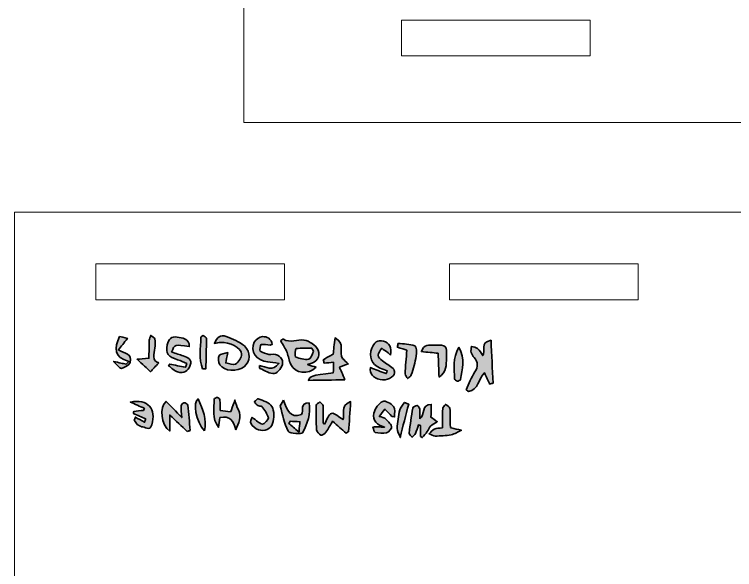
# Model space of a CAD drawing. Header units: inches. Extents: x 0.7 to 43.7, y -59.5 to -0.9.
# Drawn here: x 0.67 to 12.67, y -48.2 to -38.94 of the extents above; entities that cross this region are included whole.
import ezdxf

# ---------------------------------------------------------------- set-up
doc = ezdxf.new("R2010")
doc.units = ezdxf.units.IN
doc.header["$MEASUREMENT"] = 0
doc.layers.add('cut', color=7, linetype='Continuous')
doc.layers.add('etch', color=7, linetype='Continuous')

# ---------------------------------------------------------------- blocks, each defined once
blk = doc.blocks.new('block 13')
at = {"layer": 'etch', "true_color": 0x00a550}
h = blk.add_hatch(color=114, dxfattribs=at)
h.dxf.hatch_style = 2
edge = h.paths.add_edge_path()
edge.add_spline(control_points=[(4.225, -44.579), (4.21, -44.655), (4.201, -44.703), (4.191, -44.751), (4.248, -44.76), (4.322, -44.795), (4.356, -44.772), (4.407, -44.737), (4.458, -44.661), (4.457, -44.603), (4.456, -44.5), (4.25, -44.397), (4.107, -44.409), (4.076, -44.412), (4.044, -44.419), (4.003, -44.425), (4.044, -44.326), (4.105, -44.272), (4.202, -44.311), (4.306, -44.354), (4.42, -44.395), (4.502, -44.468), (4.615, -44.571), (4.601, -44.731), (4.498, -44.815), (4.386, -44.905), (4.163, -44.892), (4.092, -44.781), (4.067, -44.742), (4.061, -44.667), (4.083, -44.629), (4.102, -44.597), (4.172, -44.595), (4.225, -44.579)], knot_values=[0, 0, 0, 0, 1, 1, 1, 2, 2, 2, 3, 3, 3, 4, 4, 4, 5, 5, 5, 6, 6, 6, 7, 7, 7, 8, 8, 8, 9, 9, 9, 10, 10, 10, 11, 11, 11, 11], degree=3, periodic=1)
h = blk.add_hatch(color=114, dxfattribs=at)
h.dxf.hatch_style = 2
edge = h.paths.add_edge_path()
edge.add_spline(control_points=[(2.419, -44.31), (2.457, -44.319), (2.497, -44.329), (2.553, -44.342), (2.495, -44.417), (2.452, -44.473), (2.404, -44.535), (2.501, -44.591), (2.646, -44.596), (2.597, -44.742), (2.581, -44.788), (2.507, -44.832), (2.453, -44.842), (2.423, -44.847), (2.38, -44.78), (2.322, -44.727), (2.418, -44.748), (2.475, -44.76), (2.531, -44.772), (2.546, -44.756), (2.561, -44.741), (2.575, -44.725), (2.328, -44.656), (2.337, -44.504), (2.419, -44.31)], knot_values=[0, 0, 0, 0, 1, 1, 1, 2, 2, 2, 3, 3, 3, 4, 4, 4, 5, 5, 5, 6, 6, 6, 7, 7, 7, 8, 8, 8, 8], degree=3, periodic=1)
h = blk.add_hatch(color=114, dxfattribs=at)
h.dxf.hatch_style = 2
edge = h.paths.add_edge_path()
edge.add_spline(control_points=[(3.076, -44.751), (3.023, -44.808), (2.975, -44.86), (2.939, -44.898), (2.879, -44.843), (2.804, -44.773), (2.715, -44.691), (2.771, -44.685), (2.826, -44.68), (2.912, -44.672), (2.914, -44.576), (2.914, -44.474), (2.918, -44.373), (2.92, -44.346), (2.935, -44.319), (2.943, -44.293), (2.967, -44.312), (3.006, -44.328), (3.01, -44.351), (3.02, -44.4), (3.015, -44.453), (3.01, -44.503), (2.998, -44.604), (2.952, -44.713), (3.076, -44.751)], knot_values=[0, 0, 0, 0, 1, 1, 1, 2, 2, 2, 3, 3, 3, 4, 4, 4, 5, 5, 5, 6, 6, 6, 7, 7, 7, 8, 8, 8, 8], degree=3, periodic=1)
h = blk.add_hatch(color=114, dxfattribs=at)
h.dxf.hatch_style = 2
edge = h.paths.add_edge_path()
edge.add_spline(control_points=[(3.291, -44.572), (3.362, -44.594), (3.424, -44.611), (3.484, -44.633), (3.557, -44.66), (3.637, -44.693), (3.601, -44.791), (3.566, -44.884), (3.492, -44.939), (3.389, -44.901), (3.335, -44.881), (3.29, -44.834), (3.241, -44.799), (3.247, -44.789), (3.253, -44.779), (3.258, -44.77), (3.346, -44.788), (3.433, -44.806), (3.521, -44.824), (3.528, -44.803), (3.536, -44.783), (3.543, -44.762), (3.493, -44.74), (3.444, -44.711), (3.391, -44.697), (3.231, -44.654), (3.19, -44.594), (3.217, -44.449), (3.235, -44.353), (3.291, -44.302), (3.381, -44.32), (3.467, -44.338), (3.586, -44.336), (3.585, -44.48), (3.342, -44.44), (3.342, -44.44), (3.291, -44.572)], knot_values=[0, 0, 0, 0, 1, 1, 1, 2, 2, 2, 3, 3, 3, 4, 4, 4, 5, 5, 5, 6, 6, 6, 7, 7, 7, 8, 8, 8, 9, 9, 9, 10, 10, 10, 11, 11, 11, 12, 12, 12, 12], degree=3, periodic=1)
h = blk.add_hatch(color=114, dxfattribs=at)
h.dxf.hatch_style = 2
edge = h.paths.add_edge_path()
edge.add_spline(control_points=[(3.807, -44.852), (3.738, -44.681), (3.773, -44.502), (3.778, -44.326), (3.778, -44.315), (3.81, -44.293), (3.816, -44.296), (3.838, -44.308), (3.871, -44.328), (3.871, -44.345), (3.871, -44.514), (3.864, -44.683), (3.86, -44.851), (3.842, -44.852), (3.825, -44.852), (3.807, -44.852)], knot_values=[0, 0, 0, 0, 1, 1, 1, 2, 2, 2, 3, 3, 3, 4, 4, 4, 5, 5, 5, 5], degree=3, periodic=1)
h = blk.add_hatch(color=114, dxfattribs=at)
h.dxf.hatch_style = 2
edge = h.paths.add_edge_path()
edge.add_spline(control_points=[(4.752, -44.795), (4.867, -44.815), (4.97, -44.902), (5.079, -44.759), (5.003, -44.749), (4.948, -44.74), (4.893, -44.734), (4.7, -44.714), (4.587, -44.556), (4.668, -44.405), (4.692, -44.361), (4.755, -44.316), (4.803, -44.313), (4.88, -44.309), (4.953, -44.346), (4.968, -44.442), (4.949, -44.449), (4.94, -44.455), (4.932, -44.454), (4.882, -44.451), (4.83, -44.437), (4.782, -44.446), (4.769, -44.449), (4.752, -44.542), (4.768, -44.554), (4.807, -44.584), (4.863, -44.592), (4.913, -44.608), (4.921, -44.611), (4.931, -44.609), (4.941, -44.608), (5.053, -44.596), (5.14, -44.652), (5.14, -44.754), (5.139, -44.815), (5.059, -44.918), (5.003, -44.927), (4.928, -44.938), (4.842, -44.876), (4.762, -44.843), (4.755, -44.84), (4.756, -44.817), (4.752, -44.795)], knot_values=[0, 0, 0, 0, 1, 1, 1, 2, 2, 2, 3, 3, 3, 4, 4, 4, 5, 5, 5, 6, 6, 6, 7, 7, 7, 8, 8, 8, 9, 9, 9, 10, 10, 10, 11, 11, 11, 12, 12, 12, 13, 13, 13, 14, 14, 14, 14], degree=3, periodic=1)
h = blk.add_hatch(color=114, dxfattribs=at)
h.dxf.hatch_style = 2
edge = h.paths.add_edge_path()
edge.add_spline(control_points=[(5.7, -44.823), (5.562, -44.957), (5.35, -44.927), (5.276, -44.776), (5.245, -44.713), (5.239, -44.64), (5.213, -44.576), (5.187, -44.513), (5.148, -44.455), (5.108, -44.383), (5.106, -44.384), (5.143, -44.347), (5.152, -44.353), (5.268, -44.429), (5.387, -44.35), (5.496, -44.369), (5.584, -44.385), (5.696, -44.459), (5.73, -44.537), (5.775, -44.64), (5.715, -44.746), (5.555, -44.779), (5.616, -44.798), (5.65, -44.808), (5.7, -44.823)], knot_values=[0, 0, 0, 0, 1, 1, 1, 2, 2, 2, 3, 3, 3, 4, 4, 4, 5, 5, 5, 6, 6, 6, 7, 7, 7, 8, 8, 8, 8], degree=3, periodic=1)
edge = h.paths.add_edge_path()
edge.add_spline(control_points=[(5.655, -44.557), (5.645, -44.539), (5.635, -44.521), (5.625, -44.503), (5.539, -44.504), (5.451, -44.498), (5.367, -44.513), (5.353, -44.515), (5.341, -44.648), (5.353, -44.652), (5.424, -44.678), (5.505, -44.7), (5.578, -44.69), (5.609, -44.686), (5.63, -44.604), (5.655, -44.557)], knot_values=[0, 0, 0, 0, 1, 1, 1, 2, 2, 2, 3, 3, 3, 4, 4, 4, 5, 5, 5, 5], degree=3, periodic=1)
h = blk.add_hatch(color=114, dxfattribs=at)
h.dxf.hatch_style = 2
edge = h.paths.add_edge_path()
edge.add_spline(control_points=[(6.179, -45.033), (5.979, -45.036), (5.78, -45.039), (5.569, -45.042), (5.602, -44.966), (5.602, -44.966), (5.985, -44.916), (5.986, -44.867), (5.986, -44.816), (5.986, -44.741), (5.933, -44.745), (5.882, -44.749), (5.831, -44.753), (5.827, -44.734), (5.823, -44.716), (5.818, -44.697), (5.872, -44.667), (5.927, -44.637), (5.982, -44.607), (5.991, -44.53), (6, -44.444), (6.013, -44.333), (6.187, -44.427), (6.078, -44.576), (6.138, -44.675), (6.167, -44.702), (6.2, -44.735), (6.233, -44.767), (6.195, -44.781), (6.157, -44.796), (6.086, -44.822), (6.108, -44.873), (6.135, -44.933), (6.179, -45.033)], knot_values=[0, 0, 0, 0, 1, 1, 1, 2, 2, 2, 3, 3, 3, 4, 4, 4, 5, 5, 5, 6, 6, 6, 7, 7, 7, 8, 8, 8, 9, 9, 9, 10, 10, 10, 11, 11, 11, 11], degree=3, periodic=1)
h = blk.add_hatch(color=114, dxfattribs=at)
h.dxf.hatch_style = 2
edge = h.paths.add_edge_path()
edge.add_spline(control_points=[(6.936, -44.621), (6.92, -44.605), (6.91, -44.591), (6.897, -44.582), (6.862, -44.556), (6.826, -44.531), (6.791, -44.507), (6.769, -44.545), (6.73, -44.584), (6.73, -44.623), (6.73, -44.655), (6.772, -44.692), (6.803, -44.717), (6.859, -44.762), (6.924, -44.798), (6.98, -44.843), (6.997, -44.857), (7.009, -44.892), (7.006, -44.915), (6.998, -44.994), (6.874, -45.05), (6.766, -45.028), (6.646, -45.003), (6.584, -44.927), (6.603, -44.829), (6.69, -44.862), (6.779, -44.896), (6.868, -44.929), (6.873, -44.915), (6.879, -44.9), (6.884, -44.885), (6.844, -44.869), (6.804, -44.854), (6.765, -44.837), (6.618, -44.771), (6.57, -44.651), (6.629, -44.503), (6.664, -44.415), (6.721, -44.361), (6.822, -44.387), (6.918, -44.412), (6.96, -44.496), (6.936, -44.621)], knot_values=[0, 0, 0, 0, 1, 1, 1, 2, 2, 2, 3, 3, 3, 4, 4, 4, 5, 5, 5, 6, 6, 6, 7, 7, 7, 8, 8, 8, 9, 9, 9, 10, 10, 10, 11, 11, 11, 12, 12, 12, 13, 13, 13, 14, 14, 14, 14], degree=3, periodic=1)
h = blk.add_hatch(color=114, dxfattribs=at)
h.dxf.hatch_style = 2
edge = h.paths.add_edge_path()
edge.add_spline(control_points=[(8.2, -45.198), (8.247, -45.099), (8.283, -44.992), (8.344, -44.902), (8.404, -44.811), (8.396, -44.74), (8.333, -44.661), (8.313, -44.636), (8.29, -44.608), (8.282, -44.578), (8.274, -44.546), (8.283, -44.51), (8.285, -44.476), (8.321, -44.487), (8.363, -44.49), (8.39, -44.513), (8.425, -44.542), (8.446, -44.586), (8.476, -44.628), (8.528, -44.554), (8.421, -44.413), (8.613, -44.372), (8.624, -44.616), (8.635, -44.852), (8.646, -45.087), (8.627, -45.093), (8.609, -45.099), (8.59, -45.104), (8.562, -45.045), (8.535, -44.985), (8.502, -44.916), (8.41, -45.015), (8.398, -45.197), (8.24, -45.229), (8.227, -45.219), (8.213, -45.209), (8.2, -45.198)], knot_values=[0, 0, 0, 0, 1, 1, 1, 2, 2, 2, 3, 3, 3, 4, 4, 4, 5, 5, 5, 6, 6, 6, 7, 7, 7, 8, 8, 8, 9, 9, 9, 10, 10, 10, 11, 11, 11, 12, 12, 12, 12], degree=3, periodic=1)
h = blk.add_hatch(color=114, dxfattribs=at)
h.dxf.hatch_style = 2
edge = h.paths.add_edge_path()
edge.add_spline(control_points=[(7.21, -44.537), (7.175, -44.526), (7.114, -44.508), (7.054, -44.489), (7.058, -44.468), (7.061, -44.447), (7.065, -44.426), (7.158, -44.437), (7.257, -44.435), (7.343, -44.467), (7.37, -44.477), (7.377, -44.582), (7.367, -44.639), (7.35, -44.745), (7.316, -44.848), (7.284, -44.951), (7.276, -44.975), (7.244, -44.991), (7.224, -45.011), (7.209, -44.986), (7.181, -44.96), (7.182, -44.935), (7.187, -44.805), (7.199, -44.675), (7.21, -44.537)], knot_values=[0, 0, 0, 0, 1, 1, 1, 2, 2, 2, 3, 3, 3, 4, 4, 4, 5, 5, 5, 6, 6, 6, 7, 7, 7, 8, 8, 8, 8], degree=3, periodic=1)
h = blk.add_hatch(color=114, dxfattribs=at)
h.dxf.hatch_style = 2
edge = h.paths.add_edge_path()
edge.add_spline(control_points=[(7.746, -44.988), (7.741, -44.861), (7.737, -44.733), (7.732, -44.59), (7.643, -44.581), (7.552, -44.572), (7.453, -44.562), (7.49, -44.435), (7.583, -44.458), (7.661, -44.456), (7.877, -44.453), (7.879, -44.454), (7.871, -44.667), (7.866, -44.782), (7.875, -44.904), (7.746, -44.988)], knot_values=[0, 0, 0, 0, 1, 1, 1, 2, 2, 2, 3, 3, 3, 4, 4, 4, 5, 5, 5, 5], degree=3, periodic=1)
h = blk.add_hatch(color=114, dxfattribs=at)
h.dxf.hatch_style = 2
edge = h.paths.add_edge_path()
edge.add_spline(control_points=[(8.075, -44.489), (8.184, -44.69), (8.136, -44.859), (8.103, -45.025), (8.1, -45.039), (8.069, -45.057), (8.053, -45.055), (8.035, -45.053), (8.006, -45.031), (8.005, -45.017), (7.998, -44.849), (7.974, -44.677), (8.075, -44.489)], knot_values=[0, 0, 0, 0, 1, 1, 1, 2, 2, 2, 3, 3, 3, 4, 4, 4, 4], degree=3, periodic=1)
h = blk.add_hatch(color=114, dxfattribs=at)
h.dxf.hatch_style = 2
edge = h.paths.add_edge_path()
edge.add_spline(control_points=[(2.721, -45.782), (2.703, -45.757), (2.686, -45.733), (2.668, -45.708), (2.674, -45.69), (2.68, -45.673), (2.686, -45.655), (2.737, -45.683), (2.788, -45.711), (2.839, -45.739), (2.845, -45.719), (2.851, -45.7), (2.857, -45.681), (2.789, -45.652), (2.722, -45.622), (2.654, -45.593), (2.656, -45.582), (2.658, -45.571), (2.661, -45.56), (2.714, -45.554), (2.767, -45.548), (2.82, -45.542), (2.826, -45.531), (2.832, -45.52), (2.838, -45.509), (2.76, -45.474), (2.681, -45.439), (2.603, -45.404), (2.896, -45.345), (3.041, -45.522), (2.959, -45.783), (2.922, -45.902), (2.844, -45.806), (2.786, -45.816), (2.764, -45.805), (2.743, -45.793), (2.721, -45.782)], knot_values=[0, 0, 0, 0, 1, 1, 1, 2, 2, 2, 3, 3, 3, 4, 4, 4, 5, 5, 5, 6, 6, 6, 7, 7, 7, 8, 8, 8, 9, 9, 9, 10, 10, 10, 11, 11, 11, 12, 12, 12, 12], degree=3, periodic=1)
h = blk.add_hatch(color=114, dxfattribs=at)
h.dxf.hatch_style = 2
edge = h.paths.add_edge_path()
edge.add_spline(control_points=[(3.84, -45.886), (3.695, -45.727), (3.638, -45.403), (3.732, -45.352), (3.812, -45.524), (3.877, -45.697), (3.84, -45.886)], knot_values=[0, 0, 0, 0, 1, 1, 1, 2, 2, 2, 2], degree=3, periodic=1)
h = blk.add_hatch(color=114, dxfattribs=at)
h.dxf.hatch_style = 2
edge = h.paths.add_edge_path()
edge.add_spline(control_points=[(4.362, -45.864), (4.32, -45.721), (4.261, -45.625), (4.096, -45.663), (4.089, -45.716), (4.081, -45.77), (4.074, -45.825), (3.957, -45.675), (3.999, -45.512), (4, -45.354), (4, -45.345), (4.038, -45.325), (4.054, -45.329), (4.071, -45.333), (4.094, -45.357), (4.096, -45.375), (4.103, -45.426), (4.1, -45.477), (4.102, -45.544), (4.158, -45.551), (4.215, -45.559), (4.27, -45.566), (4.279, -45.55), (4.284, -45.543), (4.287, -45.534), (4.307, -45.479), (4.326, -45.423), (4.345, -45.367), (4.363, -45.424), (4.373, -45.485), (4.402, -45.536), (4.47, -45.655), (4.397, -45.751), (4.362, -45.864)], knot_values=[0, 0, 0, 0, 1, 1, 1, 2, 2, 2, 3, 3, 3, 4, 4, 4, 5, 5, 5, 6, 6, 6, 7, 7, 7, 8, 8, 8, 9, 9, 9, 10, 10, 10, 11, 11, 11, 11], degree=3, periodic=1)
h = blk.add_hatch(color=114, dxfattribs=at)
h.dxf.hatch_style = 2
edge = h.paths.add_edge_path()
edge.add_spline(control_points=[(4.63, -45.658), (4.706, -45.711), (4.752, -45.764), (4.804, -45.77), (4.835, -45.774), (4.911, -45.693), (4.904, -45.666), (4.886, -45.598), (4.836, -45.538), (4.793, -45.478), (4.783, -45.465), (4.745, -45.475), (4.727, -45.463), (4.703, -45.448), (4.686, -45.422), (4.667, -45.401), (4.69, -45.383), (4.721, -45.343), (4.734, -45.349), (4.815, -45.384), (4.927, -45.411), (4.962, -45.476), (5.003, -45.553), (5.001, -45.674), (4.973, -45.762), (4.942, -45.856), (4.836, -45.894), (4.738, -45.867), (4.687, -45.853), (4.638, -45.804), (4.608, -45.758), (4.593, -45.735), (4.623, -45.683), (4.63, -45.658)], knot_values=[0, 0, 0, 0, 1, 1, 1, 2, 2, 2, 3, 3, 3, 4, 4, 4, 5, 5, 5, 6, 6, 6, 7, 7, 7, 8, 8, 8, 9, 9, 9, 10, 10, 10, 11, 11, 11, 11], degree=3, periodic=1)
h = blk.add_hatch(color=114, dxfattribs=at)
h.dxf.hatch_style = 2
edge = h.paths.add_edge_path()
edge.add_spline(control_points=[(3.552, -45.894), (3.458, -45.807), (3.365, -45.72), (3.258, -45.621), (3.258, -45.715), (3.258, -45.795), (3.258, -45.887), (3.113, -45.79), (3.084, -45.487), (3.198, -45.392), (3.277, -45.474), (3.357, -45.557), (3.46, -45.662), (3.455, -45.58), (3.447, -45.524), (3.451, -45.469), (3.452, -45.449), (3.479, -45.416), (3.496, -45.415), (3.517, -45.413), (3.557, -45.437), (3.559, -45.453), (3.576, -45.594), (3.587, -45.736), (3.599, -45.877), (3.583, -45.883), (3.568, -45.888), (3.552, -45.894)], knot_values=[0, 0, 0, 0, 1, 1, 1, 2, 2, 2, 3, 3, 3, 4, 4, 4, 5, 5, 5, 6, 6, 6, 7, 7, 7, 8, 8, 8, 9, 9, 9, 9], degree=3, periodic=1)
h = blk.add_hatch(color=114, dxfattribs=at)
h.dxf.hatch_style = 2
edge = h.paths.add_edge_path()
edge.add_spline(control_points=[(5.157, -45.373), (5.217, -45.533), (5.26, -45.681), (5.454, -45.609), (5.502, -45.559), (5.413, -45.407), (5.582, -45.418), (5.612, -45.6), (5.555, -45.765), (5.474, -45.914), (5.458, -45.944), (5.26, -45.932), (5.235, -45.888), (5.165, -45.763), (5.139, -45.613), (5.1, -45.471), (5.096, -45.456), (5.121, -45.433), (5.157, -45.373)], knot_values=[0, 0, 0, 0, 1, 1, 1, 2, 2, 2, 3, 3, 3, 4, 4, 4, 5, 5, 5, 6, 6, 6, 6], degree=3, periodic=1)
edge = h.paths.add_edge_path()
edge.add_spline(control_points=[(5.413, -45.905), (5.421, -45.814), (5.424, -45.774), (5.428, -45.732), (5.365, -45.729), (5.315, -45.727), (5.265, -45.725), (5.258, -45.737), (5.25, -45.748), (5.242, -45.759), (5.289, -45.799), (5.336, -45.839), (5.413, -45.905)], knot_values=[0, 0, 0, 0, 1, 1, 1, 2, 2, 2, 3, 3, 3, 4, 4, 4, 4], degree=3, periodic=1)
h = blk.add_hatch(color=114, dxfattribs=at)
h.dxf.hatch_style = 2
edge = h.paths.add_edge_path()
edge.add_spline(control_points=[(5.839, -45.772), (5.877, -45.708), (5.905, -45.606), (5.957, -45.592), (6.006, -45.579), (6.08, -45.657), (6.147, -45.697), (6.186, -45.617), (6.079, -45.471), (6.273, -45.396), (6.261, -45.576), (6.251, -45.736), (6.24, -45.896), (6.226, -45.904), (6.212, -45.912), (6.197, -45.921), (6.127, -45.859), (6.056, -45.798), (5.973, -45.725), (5.934, -45.789), (5.903, -45.851), (5.862, -45.905), (5.842, -45.931), (5.793, -45.966), (5.777, -45.958), (5.745, -45.942), (5.708, -45.9), (5.706, -45.866), (5.696, -45.731), (5.696, -45.595), (5.699, -45.46), (5.7, -45.439), (5.739, -45.42), (5.76, -45.4), (5.779, -45.422), (5.813, -45.443), (5.814, -45.466), (5.82, -45.563), (5.817, -45.661), (5.817, -45.758), (5.824, -45.763), (5.832, -45.767), (5.839, -45.772)], knot_values=[0, 0, 0, 0, 1, 1, 1, 2, 2, 2, 3, 3, 3, 4, 4, 4, 5, 5, 5, 6, 6, 6, 7, 7, 7, 8, 8, 8, 9, 9, 9, 10, 10, 10, 11, 11, 11, 12, 12, 12, 13, 13, 13, 14, 14, 14, 14], degree=3, periodic=1)
h = blk.add_hatch(color=114, dxfattribs=at)
h.dxf.hatch_style = 2
edge = h.paths.add_edge_path()
edge.add_spline(control_points=[(6.961, -45.643), (6.922, -45.603), (6.883, -45.563), (6.844, -45.522), (6.816, -45.558), (6.789, -45.594), (6.75, -45.643), (6.801, -45.659), (6.828, -45.659), (6.842, -45.673), (6.885, -45.715), (6.937, -45.758), (6.956, -45.811), (6.965, -45.835), (6.909, -45.907), (6.872, -45.917), (6.813, -45.933), (6.743, -45.923), (6.682, -45.91), (6.664, -45.906), (6.658, -45.852), (6.646, -45.821), (6.675, -45.818), (6.705, -45.812), (6.734, -45.815), (6.766, -45.818), (6.798, -45.829), (6.84, -45.821), (6.714, -45.787), (6.629, -45.715), (6.661, -45.587), (6.679, -45.512), (6.742, -45.428), (6.809, -45.392), (6.846, -45.372), (6.948, -45.429), (6.99, -45.477), (7.021, -45.513), (7.003, -45.591), (7.006, -45.651), (6.991, -45.648), (6.976, -45.645), (6.961, -45.643)], knot_values=[0, 0, 0, 0, 1, 1, 1, 2, 2, 2, 3, 3, 3, 4, 4, 4, 5, 5, 5, 6, 6, 6, 7, 7, 7, 8, 8, 8, 9, 9, 9, 10, 10, 10, 11, 11, 11, 12, 12, 12, 13, 13, 13, 14, 14, 14, 14], degree=3, periodic=1)
h = blk.add_hatch(color=114, dxfattribs=at)
h.dxf.hatch_style = 2
edge = h.paths.add_edge_path()
edge.add_spline(control_points=[(7.102, -45.993), (7.083, -45.943), (7.047, -45.892), (7.048, -45.842), (7.052, -45.739), (7.069, -45.636), (7.093, -45.536), (7.104, -45.49), (7.146, -45.452), (7.173, -45.411), (7.196, -45.42), (7.219, -45.43), (7.242, -45.439), (7.193, -45.623), (7.145, -45.807), (7.096, -45.992), (7.097, -45.992), (7.102, -45.993), (7.102, -45.993)], knot_values=[0, 0, 0, 0, 1, 1, 1, 2, 2, 2, 3, 3, 3, 4, 4, 4, 5, 5, 5, 6, 6, 6, 6], degree=3, periodic=1)
h = blk.add_hatch(color=114, dxfattribs=at)
h.dxf.hatch_style = 2
edge = h.paths.add_edge_path()
edge.add_spline(control_points=[(7.425, -45.686), (7.522, -45.609), (7.443, -45.445), (7.617, -45.443), (7.615, -45.518), (7.614, -45.586), (7.612, -45.656), (7.644, -45.679), (7.681, -45.705), (7.717, -45.732), (7.68, -45.756), (7.638, -45.776), (7.606, -45.806), (7.581, -45.829), (7.571, -45.867), (7.55, -45.896), (7.524, -45.93), (7.494, -45.962), (7.466, -45.995), (7.456, -45.989), (7.445, -45.983), (7.435, -45.977), (7.437, -45.916), (7.438, -45.856), (7.44, -45.795), (7.427, -45.792), (7.414, -45.789), (7.402, -45.786), (7.386, -45.834), (7.375, -45.883), (7.354, -45.928), (7.343, -45.952), (7.316, -45.97), (7.296, -45.991), (7.28, -45.968), (7.249, -45.942), (7.251, -45.92), (7.265, -45.781), (7.284, -45.642), (7.309, -45.504), (7.312, -45.485), (7.354, -45.464), (7.38, -45.46), (7.393, -45.458), (7.421, -45.495), (7.424, -45.517), (7.431, -45.565), (7.426, -45.615), (7.425, -45.686)], knot_values=[0, 0, 0, 0, 1, 1, 1, 2, 2, 2, 3, 3, 3, 4, 4, 4, 5, 5, 5, 6, 6, 6, 7, 7, 7, 8, 8, 8, 9, 9, 9, 10, 10, 10, 11, 11, 11, 12, 12, 12, 13, 13, 13, 14, 14, 14, 15, 15, 15, 16, 16, 16, 16], degree=3, periodic=1)
h = blk.add_hatch(color=114, dxfattribs=at)
h.dxf.hatch_style = 2
edge = h.paths.add_edge_path()
edge.add_spline(control_points=[(7.804, -45.834), (7.804, -45.721), (7.801, -45.618), (7.807, -45.516), (7.808, -45.491), (7.837, -45.467), (7.853, -45.442), (7.878, -45.464), (7.924, -45.483), (7.927, -45.507), (7.936, -45.609), (7.933, -45.712), (7.935, -45.82), (7.936, -45.821), (7.941, -45.831), (7.948, -45.832), (8.005, -45.847), (8.063, -45.86), (8.12, -45.873), (8.063, -45.899), (8.008, -45.936), (7.948, -45.948), (7.862, -45.966), (7.772, -45.97), (7.683, -45.971), (7.649, -45.971), (7.616, -45.946), (7.582, -45.933), (7.61, -45.906), (7.634, -45.87), (7.667, -45.855), (7.704, -45.839), (7.75, -45.841), (7.804, -45.834)], knot_values=[0, 0, 0, 0, 1, 1, 1, 2, 2, 2, 3, 3, 3, 4, 4, 4, 5, 5, 5, 6, 6, 6, 7, 7, 7, 8, 8, 8, 9, 9, 9, 10, 10, 10, 11, 11, 11, 11], degree=3, periodic=1)
at = {"layer": 'etch', "color": 114, "lineweight": 35, "true_color": 0x00a550}
for points, knots in [([(4.225, -44.579), (4.21, -44.655), (4.201, -44.703), (4.191, -44.751), (4.248, -44.76), (4.322, -44.795), (4.356, -44.772), (4.407, -44.737), (4.458, -44.661), (4.457, -44.603), (4.456, -44.5), (4.25, -44.397), (4.107, -44.409), (4.076, -44.412), (4.044, -44.419), (4.003, -44.425), (4.044, -44.326), (4.105, -44.272), (4.202, -44.311), (4.306, -44.354), (4.42, -44.395), (4.502, -44.468), (4.615, -44.571), (4.601, -44.731), (4.498, -44.815), (4.386, -44.905), (4.163, -44.892), (4.092, -44.781), (4.067, -44.742), (4.061, -44.667), (4.083, -44.629), (4.102, -44.597), (4.172, -44.595), (4.225, -44.579)], [0, 0, 0, 0, 1, 1, 1, 2, 2, 2, 3, 3, 3, 4, 4, 4, 5, 5, 5, 6, 6, 6, 7, 7, 7, 8, 8, 8, 9, 9, 9, 10, 10, 10, 11, 11, 11, 11]), ([(2.419, -44.31), (2.457, -44.319), (2.497, -44.329), (2.553, -44.342), (2.495, -44.417), (2.452, -44.473), (2.404, -44.535), (2.501, -44.591), (2.646, -44.596), (2.597, -44.742), (2.581, -44.788), (2.507, -44.832), (2.453, -44.842), (2.423, -44.847), (2.38, -44.78), (2.322, -44.727), (2.418, -44.748), (2.475, -44.76), (2.531, -44.772), (2.546, -44.756), (2.561, -44.741), (2.575, -44.725), (2.328, -44.656), (2.337, -44.504), (2.419, -44.31)], [0, 0, 0, 0, 1, 1, 1, 2, 2, 2, 3, 3, 3, 4, 4, 4, 5, 5, 5, 6, 6, 6, 7, 7, 7, 8, 8, 8, 8]), ([(3.076, -44.751), (3.023, -44.808), (2.975, -44.86), (2.939, -44.898), (2.879, -44.843), (2.804, -44.773), (2.715, -44.691), (2.771, -44.685), (2.826, -44.68), (2.912, -44.672), (2.914, -44.576), (2.914, -44.474), (2.918, -44.373), (2.92, -44.346), (2.935, -44.319), (2.943, -44.293), (2.967, -44.312), (3.006, -44.328), (3.01, -44.351), (3.02, -44.4), (3.015, -44.453), (3.01, -44.503), (2.998, -44.604), (2.952, -44.713), (3.076, -44.751)], [0, 0, 0, 0, 1, 1, 1, 2, 2, 2, 3, 3, 3, 4, 4, 4, 5, 5, 5, 6, 6, 6, 7, 7, 7, 8, 8, 8, 8]), ([(3.291, -44.572), (3.362, -44.594), (3.424, -44.611), (3.484, -44.633), (3.557, -44.66), (3.637, -44.693), (3.601, -44.791), (3.566, -44.884), (3.492, -44.939), (3.389, -44.901), (3.335, -44.881), (3.29, -44.834), (3.241, -44.799), (3.247, -44.789), (3.253, -44.779), (3.258, -44.77), (3.346, -44.788), (3.433, -44.806), (3.521, -44.824), (3.528, -44.803), (3.536, -44.783), (3.543, -44.762), (3.493, -44.74), (3.444, -44.711), (3.391, -44.697), (3.231, -44.654), (3.19, -44.594), (3.217, -44.449), (3.235, -44.353), (3.291, -44.302), (3.381, -44.32), (3.467, -44.338), (3.586, -44.336), (3.585, -44.48), (3.342, -44.44), (3.342, -44.44), (3.291, -44.572)], [0, 0, 0, 0, 1, 1, 1, 2, 2, 2, 3, 3, 3, 4, 4, 4, 5, 5, 5, 6, 6, 6, 7, 7, 7, 8, 8, 8, 9, 9, 9, 10, 10, 10, 11, 11, 11, 12, 12, 12, 12]), ([(3.807, -44.852), (3.738, -44.681), (3.773, -44.502), (3.778, -44.326), (3.778, -44.315), (3.81, -44.293), (3.816, -44.296), (3.838, -44.308), (3.871, -44.328), (3.871, -44.345), (3.871, -44.514), (3.864, -44.683), (3.86, -44.851), (3.842, -44.852), (3.825, -44.852), (3.807, -44.852)], [0, 0, 0, 0, 1, 1, 1, 2, 2, 2, 3, 3, 3, 4, 4, 4, 5, 5, 5, 5]), ([(4.752, -44.795), (4.867, -44.815), (4.97, -44.902), (5.079, -44.759), (5.003, -44.749), (4.948, -44.74), (4.893, -44.734), (4.7, -44.714), (4.587, -44.556), (4.668, -44.405), (4.692, -44.361), (4.755, -44.316), (4.803, -44.313), (4.88, -44.309), (4.953, -44.346), (4.968, -44.442), (4.949, -44.449), (4.94, -44.455), (4.932, -44.454), (4.882, -44.451), (4.83, -44.437), (4.782, -44.446), (4.769, -44.449), (4.752, -44.542), (4.768, -44.554), (4.807, -44.584), (4.863, -44.592), (4.913, -44.608), (4.921, -44.611), (4.931, -44.609), (4.941, -44.608), (5.053, -44.596), (5.14, -44.652), (5.14, -44.754), (5.139, -44.815), (5.059, -44.918), (5.003, -44.927), (4.928, -44.938), (4.842, -44.876), (4.762, -44.843), (4.755, -44.84), (4.756, -44.817), (4.752, -44.795)], [0, 0, 0, 0, 1, 1, 1, 2, 2, 2, 3, 3, 3, 4, 4, 4, 5, 5, 5, 6, 6, 6, 7, 7, 7, 8, 8, 8, 9, 9, 9, 10, 10, 10, 11, 11, 11, 12, 12, 12, 13, 13, 13, 14, 14, 14, 14]), ([(5.7, -44.823), (5.562, -44.957), (5.35, -44.927), (5.276, -44.776), (5.245, -44.713), (5.239, -44.64), (5.213, -44.576), (5.187, -44.513), (5.148, -44.455), (5.108, -44.383), (5.106, -44.384), (5.143, -44.347), (5.152, -44.353), (5.268, -44.429), (5.387, -44.35), (5.496, -44.369), (5.584, -44.385), (5.696, -44.459), (5.73, -44.537), (5.775, -44.64), (5.715, -44.746), (5.555, -44.779), (5.616, -44.798), (5.65, -44.808), (5.7, -44.823)], [0, 0, 0, 0, 1, 1, 1, 2, 2, 2, 3, 3, 3, 4, 4, 4, 5, 5, 5, 6, 6, 6, 7, 7, 7, 8, 8, 8, 8]), ([(6.179, -45.033), (5.979, -45.036), (5.78, -45.039), (5.569, -45.042), (5.602, -44.966), (5.602, -44.966), (5.985, -44.916), (5.986, -44.867), (5.986, -44.816), (5.986, -44.741), (5.933, -44.745), (5.882, -44.749), (5.831, -44.753), (5.827, -44.734), (5.823, -44.716), (5.818, -44.697), (5.872, -44.667), (5.927, -44.637), (5.982, -44.607), (5.991, -44.53), (6, -44.444), (6.013, -44.333), (6.187, -44.427), (6.078, -44.576), (6.138, -44.675), (6.167, -44.702), (6.2, -44.735), (6.233, -44.767), (6.195, -44.781), (6.157, -44.796), (6.086, -44.822), (6.108, -44.873), (6.135, -44.933), (6.179, -45.033)], [0, 0, 0, 0, 1, 1, 1, 2, 2, 2, 3, 3, 3, 4, 4, 4, 5, 5, 5, 6, 6, 6, 7, 7, 7, 8, 8, 8, 9, 9, 9, 10, 10, 10, 11, 11, 11, 11]), ([(6.936, -44.621), (6.92, -44.605), (6.91, -44.591), (6.897, -44.582), (6.862, -44.556), (6.826, -44.531), (6.791, -44.507), (6.769, -44.545), (6.73, -44.584), (6.73, -44.623), (6.73, -44.655), (6.772, -44.692), (6.803, -44.717), (6.859, -44.762), (6.924, -44.798), (6.98, -44.843), (6.997, -44.857), (7.009, -44.892), (7.006, -44.915), (6.998, -44.994), (6.874, -45.05), (6.766, -45.028), (6.646, -45.003), (6.584, -44.927), (6.603, -44.829), (6.69, -44.862), (6.779, -44.896), (6.868, -44.929), (6.873, -44.915), (6.879, -44.9), (6.884, -44.885), (6.844, -44.869), (6.804, -44.854), (6.765, -44.837), (6.618, -44.771), (6.57, -44.651), (6.629, -44.503), (6.664, -44.415), (6.721, -44.361), (6.822, -44.387), (6.918, -44.412), (6.96, -44.496), (6.936, -44.621)], [0, 0, 0, 0, 1, 1, 1, 2, 2, 2, 3, 3, 3, 4, 4, 4, 5, 5, 5, 6, 6, 6, 7, 7, 7, 8, 8, 8, 9, 9, 9, 10, 10, 10, 11, 11, 11, 12, 12, 12, 13, 13, 13, 14, 14, 14, 14]), ([(8.2, -45.198), (8.247, -45.099), (8.283, -44.992), (8.344, -44.902), (8.404, -44.811), (8.396, -44.74), (8.333, -44.661), (8.313, -44.636), (8.29, -44.608), (8.282, -44.578), (8.274, -44.546), (8.283, -44.51), (8.285, -44.476), (8.321, -44.487), (8.363, -44.49), (8.39, -44.513), (8.425, -44.542), (8.446, -44.586), (8.476, -44.628), (8.528, -44.554), (8.421, -44.413), (8.613, -44.372), (8.624, -44.616), (8.635, -44.852), (8.646, -45.087), (8.627, -45.093), (8.609, -45.099), (8.59, -45.104), (8.562, -45.045), (8.535, -44.985), (8.502, -44.916), (8.41, -45.015), (8.398, -45.197), (8.24, -45.229), (8.227, -45.219), (8.213, -45.209), (8.2, -45.198)], [0, 0, 0, 0, 1, 1, 1, 2, 2, 2, 3, 3, 3, 4, 4, 4, 5, 5, 5, 6, 6, 6, 7, 7, 7, 8, 8, 8, 9, 9, 9, 10, 10, 10, 11, 11, 11, 12, 12, 12, 12]), ([(5.655, -44.557), (5.645, -44.539), (5.635, -44.521), (5.625, -44.503), (5.539, -44.504), (5.451, -44.498), (5.367, -44.513), (5.353, -44.515), (5.341, -44.648), (5.353, -44.652), (5.424, -44.678), (5.505, -44.7), (5.578, -44.69), (5.609, -44.686), (5.63, -44.604), (5.655, -44.557)], [0, 0, 0, 0, 1, 1, 1, 2, 2, 2, 3, 3, 3, 4, 4, 4, 5, 5, 5, 5]), ([(5.655, -44.557), (5.63, -44.604), (5.609, -44.686), (5.578, -44.69), (5.505, -44.7), (5.424, -44.678), (5.353, -44.652), (5.341, -44.648), (5.353, -44.515), (5.367, -44.513), (5.451, -44.498), (5.539, -44.504), (5.625, -44.503), (5.635, -44.521), (5.645, -44.539), (5.655, -44.557)], [0, 0, 0, 0, 1, 1, 1, 2, 2, 2, 3, 3, 3, 4, 4, 4, 5, 5, 5, 5]), ([(7.21, -44.537), (7.175, -44.526), (7.114, -44.508), (7.054, -44.489), (7.058, -44.468), (7.061, -44.447), (7.065, -44.426), (7.158, -44.437), (7.257, -44.435), (7.343, -44.467), (7.37, -44.477), (7.377, -44.582), (7.367, -44.639), (7.35, -44.745), (7.316, -44.848), (7.284, -44.951), (7.276, -44.975), (7.244, -44.991), (7.224, -45.011), (7.209, -44.986), (7.181, -44.96), (7.182, -44.935), (7.187, -44.805), (7.199, -44.675), (7.21, -44.537)], [0, 0, 0, 0, 1, 1, 1, 2, 2, 2, 3, 3, 3, 4, 4, 4, 5, 5, 5, 6, 6, 6, 7, 7, 7, 8, 8, 8, 8]), ([(7.746, -44.988), (7.741, -44.861), (7.737, -44.733), (7.732, -44.59), (7.643, -44.581), (7.552, -44.572), (7.453, -44.562), (7.49, -44.435), (7.583, -44.458), (7.661, -44.456), (7.877, -44.453), (7.879, -44.454), (7.871, -44.667), (7.866, -44.782), (7.875, -44.904), (7.746, -44.988)], [0, 0, 0, 0, 1, 1, 1, 2, 2, 2, 3, 3, 3, 4, 4, 4, 5, 5, 5, 5]), ([(8.075, -44.489), (8.184, -44.69), (8.136, -44.859), (8.103, -45.025), (8.1, -45.039), (8.069, -45.057), (8.053, -45.055), (8.035, -45.053), (8.006, -45.031), (8.005, -45.017), (7.998, -44.849), (7.974, -44.677), (8.075, -44.489)], [0, 0, 0, 0, 1, 1, 1, 2, 2, 2, 3, 3, 3, 4, 4, 4, 4]), ([(2.721, -45.782), (2.703, -45.757), (2.686, -45.733), (2.668, -45.708), (2.674, -45.69), (2.68, -45.673), (2.686, -45.655), (2.737, -45.683), (2.788, -45.711), (2.839, -45.739), (2.845, -45.719), (2.851, -45.7), (2.857, -45.681), (2.789, -45.652), (2.722, -45.622), (2.654, -45.593), (2.656, -45.582), (2.658, -45.571), (2.661, -45.56), (2.714, -45.554), (2.767, -45.548), (2.82, -45.542), (2.826, -45.531), (2.832, -45.52), (2.838, -45.509), (2.76, -45.474), (2.681, -45.439), (2.603, -45.404), (2.896, -45.345), (3.041, -45.522), (2.959, -45.783), (2.922, -45.902), (2.844, -45.806), (2.786, -45.816), (2.764, -45.805), (2.743, -45.793), (2.721, -45.782)], [0, 0, 0, 0, 1, 1, 1, 2, 2, 2, 3, 3, 3, 4, 4, 4, 5, 5, 5, 6, 6, 6, 7, 7, 7, 8, 8, 8, 9, 9, 9, 10, 10, 10, 11, 11, 11, 12, 12, 12, 12]), ([(3.84, -45.886), (3.695, -45.727), (3.638, -45.403), (3.732, -45.352), (3.812, -45.524), (3.877, -45.697), (3.84, -45.886)], [0, 0, 0, 0, 1, 1, 1, 2, 2, 2, 2]), ([(4.362, -45.864), (4.32, -45.721), (4.261, -45.625), (4.096, -45.663), (4.089, -45.716), (4.081, -45.77), (4.074, -45.825), (3.957, -45.675), (3.999, -45.512), (4, -45.354), (4, -45.345), (4.038, -45.325), (4.054, -45.329), (4.071, -45.333), (4.094, -45.357), (4.096, -45.375), (4.103, -45.426), (4.1, -45.477), (4.102, -45.544), (4.158, -45.551), (4.215, -45.559), (4.27, -45.566), (4.279, -45.55), (4.284, -45.543), (4.287, -45.534), (4.307, -45.479), (4.326, -45.423), (4.345, -45.367), (4.363, -45.424), (4.373, -45.485), (4.402, -45.536), (4.47, -45.655), (4.397, -45.751), (4.362, -45.864)], [0, 0, 0, 0, 1, 1, 1, 2, 2, 2, 3, 3, 3, 4, 4, 4, 5, 5, 5, 6, 6, 6, 7, 7, 7, 8, 8, 8, 9, 9, 9, 10, 10, 10, 11, 11, 11, 11]), ([(4.63, -45.658), (4.706, -45.711), (4.752, -45.764), (4.804, -45.77), (4.835, -45.774), (4.911, -45.693), (4.904, -45.666), (4.886, -45.598), (4.836, -45.538), (4.793, -45.478), (4.783, -45.465), (4.745, -45.475), (4.727, -45.463), (4.703, -45.448), (4.686, -45.422), (4.667, -45.401), (4.69, -45.383), (4.721, -45.343), (4.734, -45.349), (4.815, -45.384), (4.927, -45.411), (4.962, -45.476), (5.003, -45.553), (5.001, -45.674), (4.973, -45.762), (4.942, -45.856), (4.836, -45.894), (4.738, -45.867), (4.687, -45.853), (4.638, -45.804), (4.608, -45.758), (4.593, -45.735), (4.623, -45.683), (4.63, -45.658)], [0, 0, 0, 0, 1, 1, 1, 2, 2, 2, 3, 3, 3, 4, 4, 4, 5, 5, 5, 6, 6, 6, 7, 7, 7, 8, 8, 8, 9, 9, 9, 10, 10, 10, 11, 11, 11, 11]), ([(3.552, -45.894), (3.458, -45.807), (3.365, -45.72), (3.258, -45.621), (3.258, -45.715), (3.258, -45.795), (3.258, -45.887), (3.113, -45.79), (3.084, -45.487), (3.198, -45.392), (3.277, -45.474), (3.357, -45.557), (3.46, -45.662), (3.455, -45.58), (3.447, -45.524), (3.451, -45.469), (3.452, -45.449), (3.479, -45.416), (3.496, -45.415), (3.517, -45.413), (3.557, -45.437), (3.559, -45.453), (3.576, -45.594), (3.587, -45.736), (3.599, -45.877), (3.583, -45.883), (3.568, -45.888), (3.552, -45.894)], [0, 0, 0, 0, 1, 1, 1, 2, 2, 2, 3, 3, 3, 4, 4, 4, 5, 5, 5, 6, 6, 6, 7, 7, 7, 8, 8, 8, 9, 9, 9, 9]), ([(5.157, -45.373), (5.217, -45.533), (5.26, -45.681), (5.454, -45.609), (5.502, -45.559), (5.413, -45.407), (5.582, -45.418), (5.612, -45.6), (5.555, -45.765), (5.474, -45.914), (5.458, -45.944), (5.26, -45.932), (5.235, -45.888), (5.165, -45.763), (5.139, -45.613), (5.1, -45.471), (5.096, -45.456), (5.121, -45.433), (5.157, -45.373)], [0, 0, 0, 0, 1, 1, 1, 2, 2, 2, 3, 3, 3, 4, 4, 4, 5, 5, 5, 6, 6, 6, 6]), ([(5.839, -45.772), (5.877, -45.708), (5.905, -45.606), (5.957, -45.592), (6.006, -45.579), (6.08, -45.657), (6.147, -45.697), (6.186, -45.617), (6.079, -45.471), (6.273, -45.396), (6.261, -45.576), (6.251, -45.736), (6.24, -45.896), (6.226, -45.904), (6.212, -45.912), (6.197, -45.921), (6.127, -45.859), (6.056, -45.798), (5.973, -45.725), (5.934, -45.789), (5.903, -45.851), (5.862, -45.905), (5.842, -45.931), (5.793, -45.966), (5.777, -45.958), (5.745, -45.942), (5.708, -45.9), (5.706, -45.866), (5.696, -45.731), (5.696, -45.595), (5.699, -45.46), (5.7, -45.439), (5.739, -45.42), (5.76, -45.4), (5.779, -45.422), (5.813, -45.443), (5.814, -45.466), (5.82, -45.563), (5.817, -45.661), (5.817, -45.758), (5.824, -45.763), (5.832, -45.767), (5.839, -45.772)], [0, 0, 0, 0, 1, 1, 1, 2, 2, 2, 3, 3, 3, 4, 4, 4, 5, 5, 5, 6, 6, 6, 7, 7, 7, 8, 8, 8, 9, 9, 9, 10, 10, 10, 11, 11, 11, 12, 12, 12, 13, 13, 13, 14, 14, 14, 14]), ([(6.961, -45.643), (6.922, -45.603), (6.883, -45.563), (6.844, -45.522), (6.816, -45.558), (6.789, -45.594), (6.75, -45.643), (6.801, -45.659), (6.828, -45.659), (6.842, -45.673), (6.885, -45.715), (6.937, -45.758), (6.956, -45.811), (6.965, -45.835), (6.909, -45.907), (6.872, -45.917), (6.813, -45.933), (6.743, -45.923), (6.682, -45.91), (6.664, -45.906), (6.658, -45.852), (6.646, -45.821), (6.675, -45.818), (6.705, -45.812), (6.734, -45.815), (6.766, -45.818), (6.798, -45.829), (6.84, -45.821), (6.714, -45.787), (6.629, -45.715), (6.661, -45.587), (6.679, -45.512), (6.742, -45.428), (6.809, -45.392), (6.846, -45.372), (6.948, -45.429), (6.99, -45.477), (7.021, -45.513), (7.003, -45.591), (7.006, -45.651), (6.991, -45.648), (6.976, -45.645), (6.961, -45.643)], [0, 0, 0, 0, 1, 1, 1, 2, 2, 2, 3, 3, 3, 4, 4, 4, 5, 5, 5, 6, 6, 6, 7, 7, 7, 8, 8, 8, 9, 9, 9, 10, 10, 10, 11, 11, 11, 12, 12, 12, 13, 13, 13, 14, 14, 14, 14]), ([(7.102, -45.993), (7.083, -45.943), (7.047, -45.892), (7.048, -45.842), (7.052, -45.739), (7.069, -45.636), (7.093, -45.536), (7.104, -45.49), (7.146, -45.452), (7.173, -45.411), (7.196, -45.42), (7.219, -45.43), (7.242, -45.439), (7.193, -45.623), (7.145, -45.807), (7.096, -45.992), (7.097, -45.992), (7.102, -45.993), (7.102, -45.993)], [0, 0, 0, 0, 1, 1, 1, 2, 2, 2, 3, 3, 3, 4, 4, 4, 5, 5, 5, 6, 6, 6, 6]), ([(7.425, -45.686), (7.522, -45.609), (7.443, -45.445), (7.617, -45.443), (7.615, -45.518), (7.614, -45.586), (7.612, -45.656), (7.644, -45.679), (7.681, -45.705), (7.717, -45.732), (7.68, -45.756), (7.638, -45.776), (7.606, -45.806), (7.581, -45.829), (7.571, -45.867), (7.55, -45.896), (7.524, -45.93), (7.494, -45.962), (7.466, -45.995), (7.456, -45.989), (7.445, -45.983), (7.435, -45.977), (7.437, -45.916), (7.438, -45.856), (7.44, -45.795), (7.427, -45.792), (7.414, -45.789), (7.402, -45.786), (7.386, -45.834), (7.375, -45.883), (7.354, -45.928), (7.343, -45.952), (7.316, -45.97), (7.296, -45.991), (7.28, -45.968), (7.249, -45.942), (7.251, -45.92), (7.265, -45.781), (7.284, -45.642), (7.309, -45.504), (7.312, -45.485), (7.354, -45.464), (7.38, -45.46), (7.393, -45.458), (7.421, -45.495), (7.424, -45.517), (7.431, -45.565), (7.426, -45.615), (7.425, -45.686)], [0, 0, 0, 0, 1, 1, 1, 2, 2, 2, 3, 3, 3, 4, 4, 4, 5, 5, 5, 6, 6, 6, 7, 7, 7, 8, 8, 8, 9, 9, 9, 10, 10, 10, 11, 11, 11, 12, 12, 12, 13, 13, 13, 14, 14, 14, 15, 15, 15, 16, 16, 16, 16]), ([(7.804, -45.834), (7.804, -45.721), (7.801, -45.618), (7.807, -45.516), (7.808, -45.491), (7.837, -45.467), (7.853, -45.442), (7.878, -45.464), (7.924, -45.483), (7.927, -45.507), (7.936, -45.609), (7.933, -45.712), (7.935, -45.82), (7.936, -45.821), (7.941, -45.831), (7.948, -45.832), (8.005, -45.847), (8.063, -45.86), (8.12, -45.873), (8.063, -45.899), (8.008, -45.936), (7.948, -45.948), (7.862, -45.966), (7.772, -45.97), (7.683, -45.971), (7.649, -45.971), (7.616, -45.946), (7.582, -45.933), (7.61, -45.906), (7.634, -45.87), (7.667, -45.855), (7.704, -45.839), (7.75, -45.841), (7.804, -45.834)], [0, 0, 0, 0, 1, 1, 1, 2, 2, 2, 3, 3, 3, 4, 4, 4, 5, 5, 5, 6, 6, 6, 7, 7, 7, 8, 8, 8, 9, 9, 9, 10, 10, 10, 11, 11, 11, 11]), ([(5.413, -45.905), (5.421, -45.814), (5.424, -45.774), (5.428, -45.732), (5.365, -45.729), (5.315, -45.727), (5.265, -45.725), (5.258, -45.737), (5.25, -45.748), (5.242, -45.759), (5.289, -45.799), (5.336, -45.839), (5.413, -45.905)], [0, 0, 0, 0, 1, 1, 1, 2, 2, 2, 3, 3, 3, 4, 4, 4, 4]), ([(5.413, -45.905), (5.336, -45.839), (5.289, -45.799), (5.242, -45.759), (5.25, -45.748), (5.258, -45.737), (5.265, -45.725), (5.315, -45.727), (5.365, -45.729), (5.428, -45.732), (5.424, -45.774), (5.421, -45.814), (5.413, -45.905)], [0, 0, 0, 0, 1, 1, 1, 2, 2, 2, 3, 3, 3, 4, 4, 4, 4])]:
    blk.add_open_spline(points, degree=3, knots=knots, dxfattribs=at)

msp = doc.modelspace()

# ---------------------------------------------------------------- linework, layer by layer
at = {"layer": 'cut', "color": 240, "lineweight": 18, "true_color": 0xed1c24}
for points in [[(4.495, -40.742), (23.509, -40.742), (23.509, -23.993), (6.366, -31.778), (5.741, -30.566), (4.495, -30.571), (4.495, -40.742)], [(10.267, -39.036), (10.267, -39.633), (7.123, -39.633), (7.123, -39.036), (10.267, -39.036)], [(19.685, -42.236), (0.67, -42.236), (0.67, -51.585), (18.104, -48.316), (18.366, -49.68), (19.685, -49.674), (19.685, -42.236)], [(2.03, -43.698), (2.03, -43.1), (5.174, -43.1), (5.174, -43.698), (2.03, -43.698)], [(7.921, -43.698), (7.921, -43.1), (11.065, -43.1), (11.065, -43.698), (7.921, -43.698)]]:
    msp.add_lwpolyline(points, dxfattribs=at)

# ---------------------------------------------------------------- block references
at = {"layer": 'etch'}
msp.add_blockref('block 13', (0, 0), dxfattribs=at)

doc.saveas('drawing.dxf')
